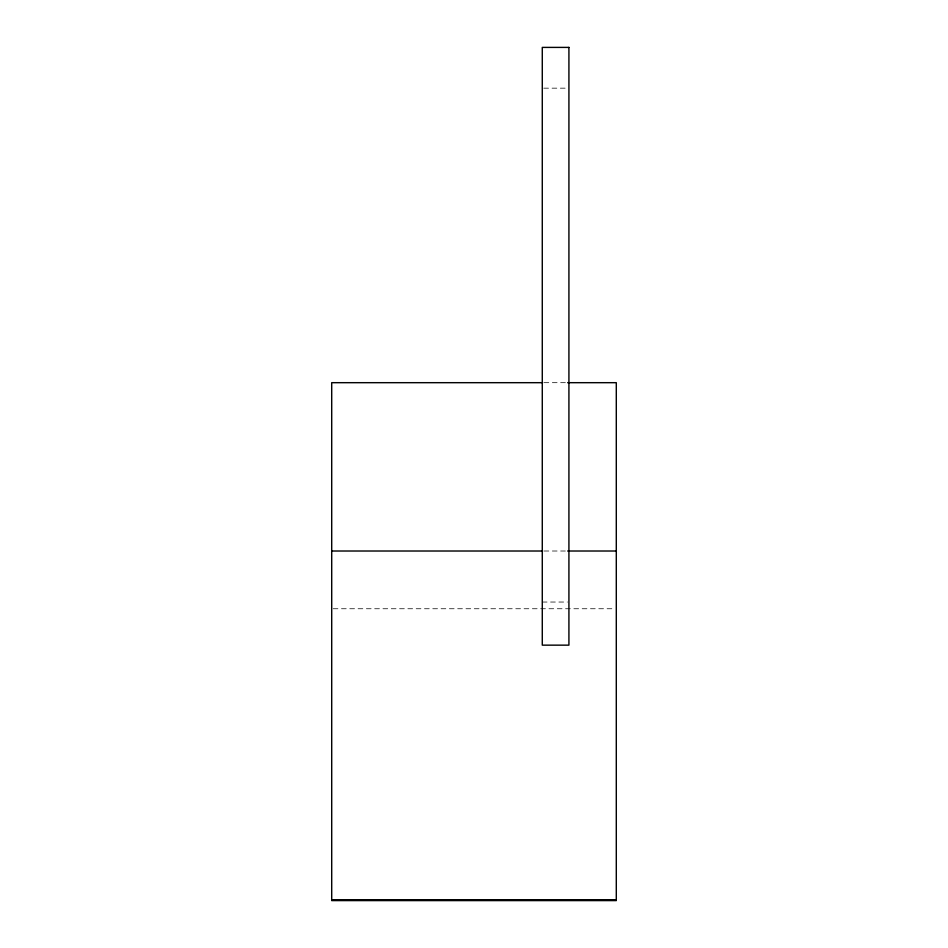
<?xml version="1.0" encoding="UTF-8"?>
<svg xmlns="http://www.w3.org/2000/svg" width="948" height="948" viewBox="0 0 948 948"><rect width="100%" height="100%" fill="white"/><g stroke="black" fill="none" stroke-linecap="round" stroke-linejoin="round"><path stroke-width="0.71" stroke-dasharray="4.74 3.56" d="M543.761 88.164L567.437 88.164M544.045 382.684L566.157 382.684M544.045 551.013L566.157 551.013M542.28 602.039L567.437 602.039M333.175 608.746L614.825 608.746"/><path stroke-width="1.42" d="M542.564 382.684L331.705 382.684L331.705 900.6L616.295 900.6L616.295 382.684L567.639 382.684M331.705 551.013L542.564 551.013M567.639 551.013L616.295 551.013M331.705 899.794L616.295 899.794M568.919 47.4L542.28 47.4L542.28 645.15L568.919 645.15L568.919 47.4"/></g></svg>
